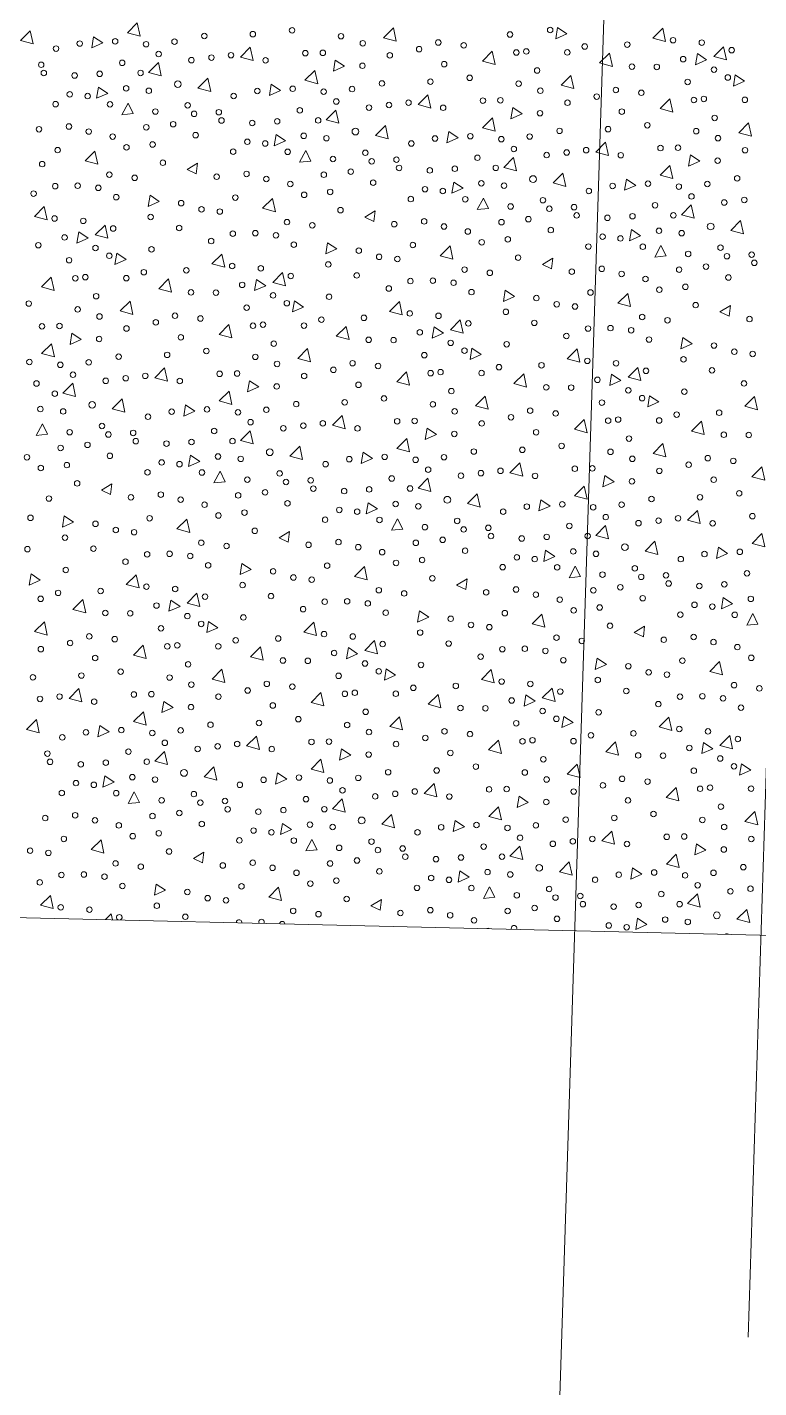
# Model space of a CAD drawing. Extents: x 2536801 to 2538856, y 7112140 to 7131569.
# Drawn here: x 2538073.4 to 2538116.6, y 7124853.6 to 7124934 of the extents above; entities that cross this region are included whole.
import ezdxf

# ---------------------------------------------------------------- set-up
doc = ezdxf.new("R2010")
doc.units = 0
doc.header["$LTSCALE"] = 100
doc.header["$MEASUREMENT"] = 0
for name, color, linetype, lineweight in [('D_CTB_1', 2, 'Continuous', 0), ('D_EOT_ML', 7, 'Continuous', 13), ('D_RIPRAP_1', 7, 'Continuous', 0)]:
    doc.layers.add(name, color=color, linetype=linetype, lineweight=lineweight)

msp = doc.modelspace()

# ---------------------------------------------------------------- linework, layer by layer
at = {"layer": 'D_CTB_1', "linetype": 'Continuous', "lineweight": 0, "ltscale": 0.025}
msp.add_line((2538115.994, 7124856.643), (2538134.146, 7125426.355), dxfattribs=at)
at = {"layer": 'D_EOT_ML'}
msp.add_line((2537846.561, 7116745.737), (2538208.428, 7128103.157), dxfattribs=at)
at = {"layer": 'D_RIPRAP_1', "color": 7, "linetype": 'Continuous', "lineweight": 0}
for p, q in [((2538082.871, 7124925.588), (2538083.483, 7124925.96)), ((2538083.407, 7124925.333), (2538082.871, 7124925.588)), ((2538083.483, 7124925.96), (2538083.407, 7124925.333)), ((2538093.358, 7124922.785), (2538093.971, 7124923.158)), ((2538093.971, 7124923.158), (2538093.895, 7124922.53)), ((2538093.895, 7124922.53), (2538093.358, 7124922.785)), ((2538103.846, 7124919.982), (2538104.459, 7124920.355)), ((2538104.383, 7124919.727), (2538103.846, 7124919.982)), ((2538104.459, 7124920.355), (2538104.383, 7124919.727)), ((2538114.334, 7124917.18), (2538114.947, 7124917.552)), ((2538114.947, 7124917.552), (2538114.871, 7124916.925)), ((2538114.871, 7124916.925), (2538114.334, 7124917.18)), ((2538077.81, 7124906.651), (2538078.423, 7124907.023)), ((2538078.423, 7124907.023), (2538078.346, 7124906.396)), ((2538078.346, 7124906.396), (2538077.81, 7124906.651)), ((2538088.298, 7124903.848), (2538088.911, 7124904.22)), ((2538088.834, 7124903.593), (2538088.298, 7124903.848)), ((2538088.911, 7124904.22), (2538088.834, 7124903.593)), ((2538098.786, 7124901.045), (2538099.398, 7124901.417)), ((2538099.398, 7124901.417), (2538099.322, 7124900.79)), ((2538099.322, 7124900.79), (2538098.786, 7124901.045)), ((2538109.273, 7124898.242), (2538109.886, 7124898.615)), ((2538109.81, 7124897.987), (2538109.273, 7124898.242)), ((2538109.886, 7124898.615), (2538109.81, 7124897.987)), ((2538083.237, 7124884.91), (2538083.85, 7124885.283)), ((2538083.85, 7124885.283), (2538083.773, 7124884.655)), ((2538083.773, 7124884.655), (2538083.237, 7124884.91)), ((2538229.723, 7124877.721), (2538035.77, 7124882.289)), ((2538093.725, 7124882.108), (2538094.338, 7124882.48)), ((2538094.261, 7124881.853), (2538093.725, 7124882.108)), ((2538094.338, 7124882.48), (2538094.261, 7124881.853))]:
    msp.add_line(p, q, dxfattribs=at)
at = {"layer": 'D_RIPRAP_1', "color": 7, "linetype": 'Continuous', "lineweight": 0, "flags": 128}
for points in [[(2538080.091, 7124933.461), (2538079.339, 7124933.662), (2538079.919, 7124934.244)], [(2538073.773, 7124933.004), (2538073.021, 7124933.205), (2538073.601, 7124933.787)], [(2538077.239, 7124932.774), (2538077.349, 7124933.436), (2538077.898, 7124933.065)], [(2538095.219, 7124933.171), (2538094.467, 7124933.372), (2538095.047, 7124933.954)], [(2538104.639, 7124933.314), (2538104.75, 7124933.976), (2538105.299, 7124933.605)], [(2538111.126, 7124933.147), (2538110.374, 7124933.348), (2538110.954, 7124933.93)], [(2538086.771, 7124932.025), (2538086.019, 7124932.226), (2538086.599, 7124932.808)], [(2538101.06, 7124931.788), (2538100.308, 7124931.989), (2538100.888, 7124932.571)], [(2538107.979, 7124931.682), (2538107.228, 7124931.883), (2538107.807, 7124932.465)], [(2538114.717, 7124932.059), (2538113.965, 7124932.26), (2538114.545, 7124932.842)], [(2538081.343, 7124931.122), (2538080.592, 7124931.323), (2538081.172, 7124931.905)], [(2538091.505, 7124931.396), (2538091.615, 7124932.058), (2538092.164, 7124931.687)], [(2538112.889, 7124931.772), (2538112.999, 7124932.433), (2538113.548, 7124932.063)], [(2538084.261, 7124930.202), (2538083.509, 7124930.402), (2538084.089, 7124930.984)], [(2538090.579, 7124930.658), (2538089.827, 7124930.859), (2538090.407, 7124931.441)], [(2538105.707, 7124930.368), (2538104.955, 7124930.569), (2538105.535, 7124931.151)], [(2538115.127, 7124930.511), (2538115.238, 7124931.173), (2538115.787, 7124930.803)], [(2538077.528, 7124929.796), (2538077.638, 7124930.458), (2538078.187, 7124930.088)], [(2538087.727, 7124929.971), (2538087.837, 7124930.633), (2538088.386, 7124930.262)], [(2538079.689, 7124928.896), (2538079.022, 7124928.827), (2538079.386, 7124929.513)], [(2538097.259, 7124929.223), (2538096.507, 7124929.423), (2538097.087, 7124930.005)], [(2538101.993, 7124928.593), (2538102.103, 7124929.255), (2538102.652, 7124928.885)], [(2538111.548, 7124928.985), (2538110.796, 7124929.186), (2538111.376, 7124929.768)], [(2538091.831, 7124928.319), (2538091.08, 7124928.52), (2538091.66, 7124929.102)], [(2538101.067, 7124927.855), (2538100.315, 7124928.056), (2538100.895, 7124928.638)], [(2538088.016, 7124926.993), (2538088.126, 7124927.655), (2538088.675, 7124927.285)], [(2538094.749, 7124927.399), (2538093.997, 7124927.6), (2538094.577, 7124928.182)], [(2538098.215, 7124927.168), (2538098.325, 7124927.83), (2538098.874, 7124927.46)], [(2538116.195, 7124927.565), (2538115.443, 7124927.766), (2538116.023, 7124928.348)], [(2538107.747, 7124926.42), (2538106.995, 7124926.621), (2538107.575, 7124927.203)], [(2538077.592, 7124925.901), (2538076.841, 7124926.102), (2538077.421, 7124926.684)], [(2538090.177, 7124926.093), (2538089.51, 7124926.025), (2538089.874, 7124926.71)], [(2538102.319, 7124925.516), (2538101.568, 7124925.717), (2538102.148, 7124926.299)], [(2538112.481, 7124925.79), (2538112.591, 7124926.452), (2538113.14, 7124926.082)], [(2538105.237, 7124924.596), (2538104.485, 7124924.797), (2538105.065, 7124925.379)], [(2538111.555, 7124925.052), (2538110.803, 7124925.253), (2538111.383, 7124925.835)], [(2538098.504, 7124924.191), (2538098.614, 7124924.852), (2538099.163, 7124924.482)], [(2538108.703, 7124924.365), (2538108.813, 7124925.027), (2538109.362, 7124924.657)], [(2538080.568, 7124923.411), (2538080.679, 7124924.073), (2538081.228, 7124923.702)], [(2538088.08, 7124923.099), (2538087.329, 7124923.299), (2538087.909, 7124923.881)], [(2538100.664, 7124923.29), (2538099.998, 7124923.222), (2538100.362, 7124923.907)], [(2538074.601, 7124922.618), (2538073.85, 7124922.819), (2538074.43, 7124923.401)], [(2538112.807, 7124922.714), (2538112.056, 7124922.914), (2538112.636, 7124923.496)], [(2538078.192, 7124921.53), (2538077.441, 7124921.731), (2538078.021, 7124922.313)], [(2538108.992, 7124921.388), (2538109.102, 7124922.05), (2538109.651, 7124921.679)], [(2538115.725, 7124921.793), (2538114.973, 7124921.994), (2538115.553, 7124922.576)], [(2538076.364, 7124921.243), (2538076.475, 7124921.905), (2538077.024, 7124921.534)], [(2538091.056, 7124920.608), (2538091.167, 7124921.27), (2538091.716, 7124920.899)], [(2538078.602, 7124919.982), (2538078.713, 7124920.644), (2538079.262, 7124920.274)], [(2538085.089, 7124919.816), (2538084.338, 7124920.016), (2538084.918, 7124920.598)], [(2538098.568, 7124920.296), (2538097.817, 7124920.497), (2538098.397, 7124921.079)], [(2538111.152, 7124920.487), (2538110.486, 7124920.419), (2538110.849, 7124921.104)], [(2538075.023, 7124918.456), (2538074.272, 7124918.657), (2538074.851, 7124919.239)], [(2538081.942, 7124918.35), (2538081.191, 7124918.551), (2538081.771, 7124919.133)], [(2538086.852, 7124918.44), (2538086.963, 7124919.102), (2538087.512, 7124918.731)], [(2538088.68, 7124918.728), (2538087.929, 7124918.928), (2538088.509, 7124919.51)], [(2538101.544, 7124917.805), (2538101.655, 7124918.467), (2538102.204, 7124918.097)], [(2538109.056, 7124917.493), (2538108.305, 7124917.694), (2538108.885, 7124918.276)], [(2538079.67, 7124917.036), (2538078.919, 7124917.237), (2538079.498, 7124917.819)], [(2538089.09, 7124917.179), (2538089.201, 7124917.841), (2538089.75, 7124917.471)], [(2538095.577, 7124917.013), (2538094.826, 7124917.214), (2538095.406, 7124917.796)], [(2538085.511, 7124915.654), (2538084.759, 7124915.854), (2538085.339, 7124916.436)], [(2538099.168, 7124915.925), (2538098.417, 7124916.126), (2538098.996, 7124916.708)], [(2538075.956, 7124915.261), (2538076.067, 7124915.923), (2538076.616, 7124915.553)], [(2538092.43, 7124915.548), (2538091.679, 7124915.748), (2538092.259, 7124916.33)], [(2538097.34, 7124915.637), (2538097.451, 7124916.299), (2538098, 7124915.929)], [(2538112.032, 7124915.002), (2538112.143, 7124915.664), (2538112.692, 7124915.294)], [(2538075.03, 7124914.523), (2538074.278, 7124914.724), (2538074.858, 7124915.306)], [(2538090.158, 7124914.234), (2538089.406, 7124914.434), (2538089.986, 7124915.017)], [(2538099.578, 7124914.376), (2538099.689, 7124915.038), (2538100.238, 7124914.668)], [(2538106.065, 7124914.21), (2538105.314, 7124914.411), (2538105.894, 7124914.993)], [(2538081.71, 7124913.088), (2538080.958, 7124913.289), (2538081.538, 7124913.871)], [(2538095.999, 7124912.851), (2538095.247, 7124913.052), (2538095.827, 7124913.634)], [(2538102.918, 7124912.745), (2538102.167, 7124912.946), (2538102.747, 7124913.528)], [(2538107.828, 7124912.834), (2538107.938, 7124913.496), (2538108.487, 7124913.126)], [(2538109.656, 7124913.122), (2538108.904, 7124913.323), (2538109.484, 7124913.905)], [(2538076.283, 7124912.185), (2538075.531, 7124912.385), (2538076.111, 7124912.967)], [(2538085.518, 7124911.72), (2538084.766, 7124911.921), (2538085.346, 7124912.503)], [(2538086.444, 7124912.458), (2538086.554, 7124913.12), (2538087.103, 7124912.75)], [(2538079.2, 7124911.264), (2538078.448, 7124911.465), (2538079.028, 7124912.047)], [(2538082.666, 7124911.033), (2538082.776, 7124911.695), (2538083.325, 7124911.325)], [(2538100.646, 7124911.431), (2538099.894, 7124911.632), (2538100.474, 7124912.214)], [(2538110.066, 7124911.574), (2538110.177, 7124912.235), (2538110.726, 7124911.865)], [(2538116.553, 7124911.407), (2538115.802, 7124911.608), (2538116.381, 7124912.19)], [(2538092.198, 7124910.285), (2538091.446, 7124910.486), (2538092.026, 7124911.068)], [(2538106.487, 7124910.048), (2538105.735, 7124910.249), (2538106.315, 7124910.831)], [(2538074.628, 7124909.958), (2538073.962, 7124909.89), (2538074.325, 7124910.575)], [(2538086.771, 7124909.382), (2538086.019, 7124909.583), (2538086.599, 7124910.165)], [(2538096.932, 7124909.656), (2538097.042, 7124910.317), (2538097.591, 7124909.947)], [(2538113.406, 7124909.942), (2538112.655, 7124910.143), (2538113.235, 7124910.725)], [(2538089.688, 7124908.461), (2538088.936, 7124908.662), (2538089.516, 7124909.244)], [(2538096.006, 7124908.918), (2538095.254, 7124909.118), (2538095.834, 7124909.7)], [(2538111.134, 7124908.628), (2538110.382, 7124908.829), (2538110.962, 7124909.411)], [(2538082.955, 7124908.056), (2538083.066, 7124908.718), (2538083.615, 7124908.347)], [(2538093.154, 7124908.231), (2538093.264, 7124908.893), (2538093.813, 7124908.522)], [(2538085.116, 7124907.156), (2538084.449, 7124907.087), (2538084.813, 7124907.773)], [(2538102.686, 7124907.482), (2538101.934, 7124907.683), (2538102.514, 7124908.265)], [(2538116.975, 7124907.245), (2538116.223, 7124907.446), (2538116.803, 7124908.028)], [(2538097.258, 7124906.579), (2538096.507, 7124906.78), (2538097.087, 7124907.362)], [(2538106.494, 7124906.115), (2538105.742, 7124906.316), (2538106.322, 7124906.898)], [(2538107.42, 7124906.853), (2538107.53, 7124907.515), (2538108.079, 7124907.144)], [(2538100.176, 7124905.659), (2538099.424, 7124905.859), (2538100.004, 7124906.441)], [(2538103.642, 7124905.428), (2538103.752, 7124906.09), (2538104.301, 7124905.719)], [(2538075.507, 7124904.473), (2538075.618, 7124905.135), (2538076.167, 7124904.765)], [(2538093.443, 7124905.253), (2538093.553, 7124905.915), (2538094.102, 7124905.545)], [(2538113.174, 7124904.68), (2538112.422, 7124904.88), (2538113.002, 7124905.462)], [(2538083.02, 7124904.161), (2538082.268, 7124904.362), (2538082.848, 7124904.944)], [(2538095.604, 7124904.353), (2538094.937, 7124904.284), (2538095.301, 7124904.97)], [(2538107.746, 7124903.776), (2538106.995, 7124903.977), (2538107.575, 7124904.559)], [(2538110.664, 7124902.856), (2538109.912, 7124903.057), (2538110.492, 7124903.639)], [(2538116.982, 7124903.312), (2538116.23, 7124903.513), (2538116.81, 7124904.095)], [(2538103.931, 7124902.45), (2538104.041, 7124903.112), (2538104.59, 7124902.742)], [(2538114.13, 7124902.625), (2538114.24, 7124903.287), (2538114.789, 7124902.917)], [(2538085.995, 7124901.67), (2538086.106, 7124902.332), (2538086.655, 7124901.962)], [(2538093.507, 7124901.358), (2538092.756, 7124901.559), (2538093.336, 7124902.141)], [(2538106.092, 7124901.55), (2538105.425, 7124901.482), (2538105.789, 7124902.167)], [(2538073.542, 7124901.045), (2538073.652, 7124901.706), (2538074.201, 7124901.336)], [(2538080.028, 7124900.878), (2538079.277, 7124901.079), (2538079.857, 7124901.661)], [(2538083.619, 7124899.79), (2538082.868, 7124899.991), (2538083.448, 7124900.573)], [(2538076.882, 7124899.413), (2538076.13, 7124899.614), (2538076.71, 7124900.196)], [(2538081.791, 7124899.502), (2538081.902, 7124900.164), (2538082.451, 7124899.794)], [(2538096.483, 7124898.868), (2538096.594, 7124899.529), (2538097.143, 7124899.159)], [(2538114.419, 7124899.647), (2538114.529, 7124900.309), (2538115.078, 7124899.939)], [(2538074.609, 7124898.099), (2538073.858, 7124898.3), (2538074.438, 7124898.882)], [(2538084.029, 7124898.242), (2538084.14, 7124898.904), (2538084.689, 7124898.533)], [(2538090.516, 7124898.075), (2538089.765, 7124898.276), (2538090.345, 7124898.858)], [(2538103.995, 7124898.556), (2538103.244, 7124898.756), (2538103.824, 7124899.338)], [(2538116.58, 7124898.747), (2538115.913, 7124898.679), (2538116.277, 7124899.364)], [(2538080.45, 7124896.716), (2538079.699, 7124896.917), (2538080.279, 7124897.499)], [(2538087.369, 7124896.61), (2538086.618, 7124896.811), (2538087.198, 7124897.393)], [(2538092.279, 7124896.7), (2538092.39, 7124897.361), (2538092.939, 7124896.991)], [(2538094.107, 7124896.987), (2538093.356, 7124897.188), (2538093.936, 7124897.77)], [(2538106.971, 7124896.065), (2538107.082, 7124896.727), (2538107.631, 7124896.356)], [(2538114.483, 7124895.753), (2538113.732, 7124895.954), (2538114.312, 7124896.536)], [(2538085.097, 7124895.296), (2538084.346, 7124895.497), (2538084.926, 7124896.079)], [(2538094.517, 7124895.439), (2538094.628, 7124896.101), (2538095.177, 7124895.73)], [(2538101.004, 7124895.272), (2538100.253, 7124895.473), (2538100.833, 7124896.055)], [(2538076.649, 7124894.151), (2538075.897, 7124894.351), (2538076.477, 7124894.933)], [(2538090.938, 7124893.913), (2538090.187, 7124894.114), (2538090.766, 7124894.696)], [(2538104.595, 7124894.184), (2538103.844, 7124894.385), (2538104.424, 7124894.967)], [(2538081.383, 7124893.521), (2538081.494, 7124894.183), (2538082.043, 7124893.813)], [(2538097.857, 7124893.807), (2538097.106, 7124894.008), (2538097.686, 7124894.59)], [(2538102.767, 7124893.897), (2538102.878, 7124894.559), (2538103.427, 7124894.188)], [(2538074.139, 7124892.327), (2538073.387, 7124892.528), (2538073.967, 7124893.11)], [(2538080.457, 7124892.783), (2538079.705, 7124892.984), (2538080.285, 7124893.566)], [(2538095.585, 7124892.493), (2538094.834, 7124892.694), (2538095.413, 7124893.276)], [(2538105.005, 7124892.636), (2538105.116, 7124893.298), (2538105.665, 7124892.928)], [(2538111.492, 7124892.47), (2538110.741, 7124892.671), (2538111.321, 7124893.253)], [(2538077.605, 7124892.096), (2538077.716, 7124892.758), (2538078.265, 7124892.388)], [(2538087.137, 7124891.348), (2538086.385, 7124891.549), (2538086.965, 7124892.131)], [(2538101.426, 7124891.11), (2538100.675, 7124891.311), (2538101.254, 7124891.893)], [(2538108.345, 7124891.004), (2538107.594, 7124891.205), (2538108.174, 7124891.787)], [(2538113.255, 7124891.094), (2538113.366, 7124891.756), (2538113.915, 7124891.386)], [(2538115.083, 7124891.382), (2538114.332, 7124891.583), (2538114.911, 7124892.165)], [(2538081.71, 7124890.444), (2538080.958, 7124890.645), (2538081.538, 7124891.227)], [(2538090.945, 7124889.98), (2538090.193, 7124890.181), (2538090.773, 7124890.763)], [(2538091.871, 7124890.718), (2538091.982, 7124891.38), (2538092.531, 7124891.01)], [(2538084.627, 7124889.524), (2538083.875, 7124889.725), (2538084.455, 7124890.307)], [(2538088.093, 7124889.293), (2538088.204, 7124889.955), (2538088.753, 7124889.585)], [(2538106.073, 7124889.691), (2538105.321, 7124889.891), (2538105.901, 7124890.473)], [(2538115.493, 7124889.833), (2538115.604, 7124890.495), (2538116.153, 7124890.125)], [(2538077.894, 7124889.118), (2538078.005, 7124889.78), (2538078.554, 7124889.41)], [(2538097.625, 7124888.545), (2538096.873, 7124888.746), (2538097.453, 7124889.328)], [(2538111.914, 7124888.308), (2538111.162, 7124888.509), (2538111.742, 7124889.091)], [(2538080.055, 7124888.218), (2538079.389, 7124888.15), (2538079.752, 7124888.835)], [(2538092.198, 7124887.641), (2538091.446, 7124887.842), (2538092.026, 7124888.424)], [(2538102.359, 7124887.915), (2538102.469, 7124888.577), (2538103.018, 7124888.207)], [(2538095.115, 7124886.721), (2538094.363, 7124886.922), (2538094.943, 7124887.504)], [(2538101.433, 7124887.177), (2538100.681, 7124887.378), (2538101.261, 7124887.96)], [(2538116.561, 7124886.888), (2538115.809, 7124887.089), (2538116.389, 7124887.671)], [(2538088.382, 7124886.316), (2538088.493, 7124886.978), (2538089.042, 7124886.607)], [(2538098.581, 7124886.49), (2538098.691, 7124887.152), (2538099.241, 7124886.782)], [(2538077.959, 7124885.224), (2538077.207, 7124885.425), (2538077.787, 7124886.007)], [(2538090.543, 7124885.415), (2538089.877, 7124885.347), (2538090.24, 7124886.032)], [(2538108.113, 7124885.742), (2538107.361, 7124885.943), (2538107.941, 7124886.525)], [(2538102.686, 7124884.839), (2538101.934, 7124885.04), (2538102.514, 7124885.622)], [(2538111.921, 7124884.375), (2538111.169, 7124884.575), (2538111.749, 7124885.157)], [(2538112.847, 7124885.113), (2538112.957, 7124885.774), (2538113.506, 7124885.404)], [(2538105.603, 7124883.918), (2538104.851, 7124884.119), (2538105.431, 7124884.701)], [(2538109.069, 7124883.688), (2538109.179, 7124884.349), (2538109.728, 7124883.979)], [(2538098.87, 7124883.513), (2538098.981, 7124884.175), (2538099.53, 7124883.804)], [(2538074.968, 7124881.941), (2538074.216, 7124882.142), (2538074.796, 7124882.724)], [(2538080.934, 7124882.733), (2538081.045, 7124883.395), (2538081.594, 7124883.025)], [(2538088.447, 7124882.421), (2538087.695, 7124882.622), (2538088.275, 7124883.204)], [(2538101.031, 7124882.612), (2538100.364, 7124882.544), (2538100.728, 7124883.23)], [(2538113.174, 7124882.036), (2538112.422, 7124882.237), (2538113.002, 7124882.819)], [(2538116.091, 7124881.115), (2538115.339, 7124881.316), (2538115.919, 7124881.898)], [(2538109.358, 7124880.71), (2538109.468, 7124881.372), (2538110.017, 7124881.002)]]:
    msp.add_lwpolyline(points, close=True, dxfattribs=at)
msp.add_lwpolyline([(2538078.046, 7124881.294), (2538078.387, 7124881.636), (2538078.464, 7124881.284)], dxfattribs=at)
at = {"layer": 'D_RIPRAP_1', "color": 7, "linetype": 'Continuous', "lineweight": 0}
for centre, radius in [((2538078.618, 7124933.163), 0.163), ((2538082.122, 7124933.144), 0.163), ((2538083.886, 7124933.477), 0.163), ((2538086.75, 7124933.582), 0.163), ((2538089.068, 7124933.811), 0.163), ((2538091.956, 7124933.463), 0.163), ((2538101.937, 7124933.566), 0.163), ((2538104.309, 7124933.829), 0.163), ((2538111.565, 7124933.227), 0.163), ((2538075.131, 7124932.733), 0.163), ((2538076.529, 7124933.03), 0.163), ((2538080.446, 7124932.991), 0.163), ((2538081.189, 7124932.41), 0.163), ((2538085.458, 7124932.341), 0.163), ((2538089.848, 7124932.464), 0.163), ((2538090.882, 7124932.483), 0.163), ((2538093.242, 7124933.047), 0.163), ((2538094.841, 7124932.336), 0.163), ((2538096.569, 7124932.7), 0.163), ((2538097.7, 7124933.09), 0.163), ((2538099.205, 7124932.926), 0.163), ((2538102.308, 7124932.5), 0.163), ((2538102.897, 7124932.564), 0.163), ((2538105.318, 7124932.507), 0.163), ((2538106.349, 7124932.857), 0.163), ((2538108.859, 7124932.969), 0.163), ((2538113.261, 7124933.086), 0.163), ((2538115.027, 7124932.637), 0.163), ((2538074.254, 7124931.776), 0.163), ((2538079.037, 7124931.889), 0.163), ((2538083.123, 7124932.05), 0.163), ((2538084.305, 7124932.202), 0.163), ((2538087.502, 7124932.041), 0.163), ((2538093.222, 7124931.717), 0.163), ((2538098.051, 7124931.814), 0.163), ((2538109.136, 7124931.667), 0.163), ((2538110.608, 7124931.65), 0.163), ((2538112.159, 7124932.109), 0.163), ((2538113.982, 7124931.488), 0.163), ((2538074.41, 7124931.29), 0.163), ((2538076.226, 7124931.144), 0.163), ((2538077.703, 7124931.242), 0.163), ((2538080.12, 7124931.294), 0.163), ((2538097.238, 7124930.779), 0.163), ((2538099.556, 7124931.008), 0.163), ((2538103.536, 7124931.441), 0.163), ((2538112.425, 7124930.763), 0.163), ((2538114.797, 7124931.026), 0.163), ((2538075.939, 7124930.032), 0.163), ((2538076.994, 7124929.928), 0.163), ((2538079.268, 7124930.383), 0.163), ((2538080.609, 7124930.242), 0.163), ((2538082.32, 7124930.633), 0.199), ((2538085.619, 7124929.93), 0.163), ((2538087.017, 7124930.227), 0.163), ((2538089.106, 7124930.36), 0.163), ((2538090.934, 7124930.188), 0.163), ((2538092.61, 7124930.341), 0.163), ((2538094.374, 7124930.675), 0.163), ((2538102.444, 7124930.661), 0.163), ((2538103.73, 7124930.244), 0.163), ((2538107.057, 7124929.898), 0.163), ((2538108.188, 7124930.287), 0.163), ((2538109.693, 7124930.123), 0.163), ((2538075.102, 7124929.451), 0.163), ((2538078.317, 7124929.44), 0.163), ((2538082.903, 7124929.382), 0.163), ((2538089.525, 7124929.087), 0.163), ((2538091.677, 7124929.607), 0.163), ((2538093.611, 7124929.247), 0.163), ((2538094.793, 7124929.399), 0.163), ((2538095.946, 7124929.538), 0.163), ((2538097.99, 7124929.238), 0.163), ((2538100.336, 7124929.661), 0.163), ((2538101.37, 7124929.681), 0.163), ((2538105.329, 7124929.534), 0.163), ((2538112.796, 7124929.697), 0.163), ((2538113.385, 7124929.761), 0.163), ((2538115.806, 7124929.704), 0.163), ((2538080.996, 7124929.014), 0.163), ((2538083.282, 7124928.879), 0.163), ((2538084.742, 7124928.974), 0.163), ((2538084.898, 7124928.487), 0.163), ((2538086.714, 7124928.341), 0.163), ((2538088.191, 7124928.439), 0.163), ((2538090.608, 7124928.491), 0.163), ((2538103.71, 7124928.915), 0.163), ((2538108.539, 7124929.011), 0.163), ((2538114.024, 7124928.638), 0.163), ((2538074.125, 7124927.969), 0.163), ((2538075.891, 7124928.132), 0.163), ((2538077.061, 7124927.832), 0.163), ((2538078.472, 7124927.536), 0.163), ((2538080.458, 7124928.086), 0.163), ((2538082.046, 7124928.266), 0.163), ((2538083.37, 7124927.62), 0.163), ((2538089.756, 7124927.58), 0.163), ((2538092.808, 7124927.83), 0.199), ((2538099.594, 7124927.557), 0.163), ((2538103.098, 7124927.538), 0.163), ((2538104.862, 7124927.872), 0.163), ((2538107.726, 7124927.976), 0.163), ((2538110.043, 7124928.205), 0.163), ((2538112.932, 7124927.858), 0.163), ((2538075.226, 7124926.737), 0.163), ((2538079.292, 7124926.9), 0.163), ((2538080.83, 7124927.071), 0.163), ((2538086.427, 7124927.23), 0.163), ((2538087.482, 7124927.126), 0.163), ((2538091.097, 7124927.439), 0.163), ((2538096.107, 7124927.127), 0.163), ((2538097.505, 7124927.424), 0.163), ((2538101.422, 7124927.386), 0.163), ((2538102.165, 7124926.804), 0.163), ((2538106.434, 7124926.735), 0.163), ((2538110.824, 7124926.858), 0.163), ((2538111.858, 7124926.878), 0.163), ((2538114.218, 7124927.442), 0.163), ((2538115.817, 7124926.731), 0.163), ((2538074.312, 7124925.911), 0.163), ((2538081.438, 7124925.992), 0.163), ((2538085.59, 7124926.648), 0.163), ((2538088.805, 7124926.638), 0.163), ((2538091.483, 7124926.212), 0.163), ((2538093.391, 7124926.579), 0.163), ((2538093.77, 7124926.077), 0.163), ((2538095.23, 7124926.171), 0.163), ((2538100.013, 7124926.284), 0.163), ((2538104.099, 7124926.444), 0.163), ((2538105.281, 7124926.596), 0.163), ((2538108.477, 7124926.436), 0.163), ((2538114.198, 7124926.112), 0.163), ((2538078.277, 7124925.288), 0.163), ((2538079.771, 7124925.098), 0.163), ((2538084.613, 7124925.166), 0.163), ((2538086.379, 7124925.33), 0.163), ((2538090.945, 7124925.283), 0.163), ((2538092.534, 7124925.463), 0.163), ((2538095.386, 7124925.684), 0.163), ((2538097.202, 7124925.538), 0.163), ((2538098.679, 7124925.636), 0.163), ((2538101.096, 7124925.688), 0.163), ((2538103.296, 7124925.028), 0.199), ((2538115.35, 7124925.069), 0.163), ((2538075.081, 7124924.608), 0.163), ((2538076.407, 7124924.634), 0.163), ((2538077.626, 7124924.508), 0.163), ((2538087.549, 7124925.029), 0.163), ((2538088.96, 7124924.733), 0.163), ((2538091.318, 7124924.268), 0.163), ((2538093.858, 7124924.817), 0.163), ((2538096.915, 7124924.427), 0.163), ((2538097.97, 7124924.323), 0.163), ((2538100.244, 7124924.777), 0.163), ((2538101.585, 7124924.636), 0.163), ((2538106.595, 7124924.324), 0.163), ((2538107.993, 7124924.621), 0.163), ((2538110.082, 7124924.754), 0.163), ((2538111.909, 7124924.583), 0.163), ((2538113.586, 7124924.735), 0.163), ((2538073.803, 7124924.169), 0.163), ((2538078.684, 7124923.958), 0.163), ((2538082.52, 7124923.603), 0.163), ((2538085.714, 7124923.934), 0.163), ((2538089.78, 7124924.098), 0.163), ((2538096.078, 7124923.845), 0.163), ((2538099.293, 7124923.835), 0.163), ((2538103.879, 7124923.777), 0.163), ((2538110.501, 7124923.481), 0.163), ((2538112.652, 7124924.001), 0.163), ((2538114.587, 7124923.641), 0.163), ((2538115.769, 7124923.794), 0.163), ((2538075.041, 7124922.698), 0.163), ((2538080.717, 7124922.789), 0.163), ((2538083.719, 7124923.239), 0.163), ((2538084.8, 7124923.108), 0.163), ((2538091.926, 7124923.189), 0.163), ((2538101.971, 7124923.409), 0.163), ((2538103.022, 7124922.66), 0.163), ((2538104.258, 7124923.274), 0.163), ((2538105.718, 7124923.368), 0.163), ((2538105.874, 7124922.881), 0.163), ((2538107.689, 7124922.736), 0.163), ((2538109.167, 7124922.833), 0.163), ((2538111.584, 7124922.885), 0.163), ((2538076.736, 7124922.557), 0.163), ((2538078.502, 7124922.108), 0.163), ((2538082.398, 7124922.139), 0.163), ((2538088.765, 7124922.485), 0.163), ((2538090.259, 7124922.295), 0.163), ((2538095.101, 7124922.363), 0.163), ((2538096.867, 7124922.527), 0.163), ((2538098.037, 7124922.226), 0.163), ((2538099.448, 7124921.93), 0.163), ((2538101.433, 7124922.48), 0.163), ((2538104.346, 7124922.014), 0.163), ((2538110.732, 7124921.974), 0.163), ((2538113.784, 7124922.225), 0.199), ((2538074.083, 7124921.121), 0.163), ((2538075.634, 7124921.58), 0.163), ((2538084.291, 7124921.366), 0.163), ((2538085.569, 7124921.805), 0.163), ((2538086.895, 7124921.832), 0.163), ((2538088.114, 7124921.705), 0.163), ((2538089.172, 7124921.155), 0.163), ((2538096.202, 7124921.131), 0.163), ((2538100.268, 7124921.295), 0.163), ((2538101.806, 7124921.466), 0.163), ((2538106.566, 7124921.042), 0.163), ((2538107.403, 7124921.624), 0.163), ((2538108.458, 7124921.52), 0.163), ((2538112.073, 7124921.833), 0.163), ((2538077.458, 7124920.959), 0.163), ((2538078.272, 7124920.497), 0.163), ((2538080.765, 7124920.878), 0.163), ((2538093.008, 7124920.8), 0.163), ((2538094.207, 7124920.437), 0.163), ((2538095.288, 7124920.305), 0.163), ((2538102.414, 7124920.386), 0.163), ((2538109.781, 7124921.032), 0.163), ((2538112.459, 7124920.606), 0.163), ((2538114.367, 7124920.974), 0.163), ((2538114.746, 7124920.471), 0.163), ((2538116.206, 7124920.565), 0.163), ((2538075.9, 7124920.234), 0.163), ((2538080.312, 7124919.525), 0.163), ((2538082.822, 7124919.637), 0.163), ((2538085.529, 7124919.895), 0.163), ((2538087.224, 7124919.754), 0.163), ((2538091.205, 7124919.986), 0.163), ((2538099.253, 7124919.682), 0.163), ((2538100.747, 7124919.492), 0.163), ((2538105.588, 7124919.56), 0.163), ((2538107.355, 7124919.724), 0.163), ((2538111.921, 7124919.677), 0.163), ((2538113.51, 7124919.857), 0.163), ((2538116.362, 7124920.079), 0.163), ((2538076.271, 7124919.168), 0.163), ((2538076.86, 7124919.232), 0.163), ((2538079.281, 7124919.175), 0.163), ((2538086.122, 7124918.778), 0.163), ((2538088.99, 7124919.305), 0.163), ((2538092.886, 7124919.336), 0.163), ((2538096.057, 7124919.002), 0.163), ((2538097.383, 7124919.029), 0.163), ((2538098.602, 7124918.902), 0.163), ((2538108.525, 7124919.424), 0.163), ((2538109.936, 7124919.127), 0.163), ((2538112.294, 7124918.663), 0.163), ((2538114.834, 7124919.212), 0.163), ((2538077.5, 7124918.109), 0.163), ((2538083.1, 7124918.335), 0.163), ((2538084.571, 7124918.319), 0.163), ((2538087.946, 7124918.156), 0.163), ((2538091.253, 7124918.075), 0.163), ((2538094.779, 7124918.563), 0.163), ((2538099.66, 7124918.352), 0.163), ((2538103.496, 7124917.998), 0.163), ((2538106.69, 7124918.328), 0.163), ((2538110.756, 7124918.492), 0.163), ((2538073.519, 7124917.676), 0.163), ((2538076.407, 7124917.329), 0.163), ((2538086.388, 7124917.431), 0.163), ((2538088.76, 7124917.694), 0.163), ((2538096.017, 7124917.092), 0.163), ((2538101.693, 7124917.184), 0.163), ((2538104.695, 7124917.634), 0.163), ((2538105.775, 7124917.502), 0.163), ((2538112.902, 7124917.583), 0.163), ((2538074.299, 7124916.329), 0.163), ((2538075.334, 7124916.349), 0.163), ((2538077.693, 7124916.913), 0.163), ((2538081.02, 7124916.566), 0.163), ((2538082.151, 7124916.955), 0.163), ((2538083.656, 7124916.791), 0.163), ((2538086.759, 7124916.365), 0.163), ((2538087.348, 7124916.43), 0.163), ((2538089.769, 7124916.373), 0.163), ((2538090.8, 7124916.722), 0.163), ((2538093.31, 7124916.834), 0.163), ((2538097.712, 7124916.952), 0.163), ((2538099.478, 7124916.502), 0.163), ((2538103.374, 7124916.534), 0.163), ((2538107.871, 7124916.226), 0.163), ((2538109.741, 7124916.879), 0.163), ((2538111.235, 7124916.689), 0.163), ((2538116.076, 7124916.758), 0.163), ((2538077.673, 7124915.583), 0.163), ((2538079.292, 7124916.202), 0.163), ((2538082.502, 7124915.679), 0.163), ((2538093.588, 7124915.532), 0.163), ((2538095.059, 7124915.516), 0.163), ((2538096.61, 7124915.975), 0.163), ((2538105.267, 7124915.761), 0.163), ((2538106.545, 7124916.199), 0.163), ((2538109.09, 7124916.099), 0.163), ((2538110.147, 7124915.549), 0.163), ((2538081.689, 7124914.644), 0.163), ((2538084.007, 7124914.873), 0.163), ((2538087.987, 7124915.306), 0.163), ((2538096.876, 7124914.629), 0.163), ((2538098.434, 7124915.353), 0.163), ((2538099.248, 7124914.891), 0.163), ((2538101.741, 7124915.272), 0.163), ((2538113.984, 7124915.195), 0.163), ((2538115.183, 7124914.831), 0.163), ((2538116.263, 7124914.7), 0.163), ((2538073.557, 7124914.225), 0.163), ((2538075.385, 7124914.054), 0.163), ((2538077.061, 7124914.206), 0.163), ((2538078.825, 7124914.54), 0.163), ((2538086.895, 7124914.526), 0.163), ((2538088.181, 7124914.11), 0.163), ((2538092.639, 7124914.152), 0.163), ((2538094.144, 7124913.988), 0.163), ((2538101.288, 7124913.919), 0.163), ((2538103.798, 7124914.031), 0.163), ((2538106.505, 7124914.289), 0.163), ((2538108.2, 7124914.149), 0.163), ((2538112.181, 7124914.381), 0.163), ((2538076.128, 7124913.472), 0.163), ((2538078.063, 7124913.112), 0.163), ((2538079.244, 7124913.265), 0.163), ((2538080.397, 7124913.404), 0.163), ((2538082.441, 7124913.104), 0.163), ((2538084.787, 7124913.526), 0.163), ((2538085.821, 7124913.546), 0.163), ((2538089.78, 7124913.399), 0.163), ((2538091.508, 7124913.763), 0.163), ((2538097.247, 7124913.563), 0.163), ((2538097.836, 7124913.627), 0.163), ((2538100.257, 7124913.57), 0.163), ((2538107.098, 7124913.172), 0.163), ((2538109.966, 7124913.7), 0.163), ((2538113.862, 7124913.731), 0.163), ((2538073.977, 7124912.952), 0.163), ((2538075.059, 7124912.356), 0.163), ((2538088.161, 7124912.78), 0.163), ((2538092.99, 7124912.877), 0.163), ((2538098.475, 7124912.504), 0.163), ((2538104.076, 7124912.729), 0.163), ((2538105.547, 7124912.713), 0.163), ((2538108.922, 7124912.55), 0.163), ((2538112.229, 7124912.47), 0.163), ((2538115.754, 7124912.958), 0.163), ((2538074.207, 7124911.445), 0.163), ((2538077.26, 7124911.696), 0.199), ((2538084.045, 7124911.423), 0.163), ((2538087.549, 7124911.403), 0.163), ((2538089.313, 7124911.737), 0.163), ((2538092.177, 7124911.841), 0.163), ((2538094.495, 7124912.071), 0.163), ((2538097.383, 7124911.723), 0.163), ((2538107.364, 7124911.826), 0.163), ((2538109.736, 7124912.088), 0.163), ((2538075.548, 7124911.304), 0.163), ((2538080.558, 7124910.992), 0.163), ((2538081.956, 7124911.289), 0.163), ((2538085.873, 7124911.251), 0.163), ((2538086.616, 7124910.669), 0.163), ((2538090.885, 7124910.601), 0.163), ((2538095.275, 7124910.723), 0.163), ((2538096.309, 7124910.743), 0.163), ((2538098.669, 7124911.307), 0.163), ((2538100.268, 7124910.596), 0.163), ((2538101.996, 7124910.96), 0.163), ((2538103.127, 7124911.349), 0.163), ((2538104.632, 7124911.185), 0.163), ((2538107.735, 7124910.76), 0.163), ((2538108.324, 7124910.824), 0.163), ((2538110.745, 7124910.767), 0.163), ((2538111.776, 7124911.117), 0.163), ((2538114.286, 7124911.228), 0.163), ((2538075.935, 7124910.077), 0.163), ((2538077.842, 7124910.445), 0.163), ((2538078.221, 7124909.942), 0.163), ((2538079.681, 7124910.036), 0.163), ((2538084.464, 7124910.149), 0.163), ((2538088.55, 7124910.31), 0.163), ((2538089.732, 7124910.462), 0.163), ((2538092.929, 7124910.301), 0.163), ((2538098.649, 7124909.977), 0.163), ((2538103.478, 7124910.074), 0.163), ((2538114.564, 7124909.927), 0.163), ((2538116.035, 7124909.91), 0.163), ((2538075.397, 7124909.148), 0.163), ((2538076.985, 7124909.328), 0.163), ((2538079.837, 7124909.55), 0.163), ((2538081.653, 7124909.404), 0.163), ((2538083.13, 7124909.502), 0.163), ((2538085.547, 7124909.553), 0.163), ((2538102.665, 7124909.038), 0.163), ((2538104.983, 7124909.268), 0.163), ((2538108.963, 7124909.701), 0.163), ((2538073.411, 7124908.598), 0.163), ((2538078.309, 7124908.683), 0.163), ((2538081.366, 7124908.292), 0.163), ((2538082.421, 7124908.188), 0.163), ((2538084.695, 7124908.642), 0.163), ((2538086.036, 7124908.501), 0.163), ((2538087.747, 7124908.893), 0.199), ((2538091.046, 7124908.19), 0.163), ((2538092.444, 7124908.487), 0.163), ((2538094.533, 7124908.62), 0.163), ((2538096.361, 7124908.448), 0.163), ((2538098.037, 7124908.601), 0.163), ((2538099.801, 7124908.934), 0.163), ((2538107.871, 7124908.92), 0.163), ((2538109.157, 7124908.504), 0.163), ((2538113.615, 7124908.547), 0.163), ((2538115.12, 7124908.383), 0.163), ((2538074.231, 7124907.963), 0.163), ((2538075.769, 7124908.134), 0.163), ((2538080.529, 7124907.71), 0.163), ((2538083.744, 7124907.7), 0.163), ((2538088.33, 7124907.642), 0.163), ((2538097.104, 7124907.867), 0.163), ((2538099.038, 7124907.507), 0.163), ((2538100.22, 7124907.659), 0.163), ((2538101.373, 7124907.798), 0.163), ((2538103.417, 7124907.498), 0.163), ((2538105.763, 7124907.921), 0.163), ((2538106.797, 7124907.94), 0.163), ((2538110.756, 7124907.793), 0.163), ((2538112.484, 7124908.157), 0.163), ((2538076.377, 7124907.054), 0.163), ((2538086.423, 7124907.274), 0.163), ((2538088.709, 7124907.139), 0.163), ((2538090.169, 7124907.233), 0.163), ((2538090.325, 7124906.747), 0.163), ((2538092.141, 7124906.601), 0.163), ((2538093.618, 7124906.699), 0.163), ((2538094.952, 7124907.346), 0.163), ((2538096.035, 7124906.751), 0.163), ((2538109.137, 7124907.174), 0.163), ((2538113.966, 7124907.271), 0.163), ((2538074.71, 7124906.16), 0.163), ((2538079.552, 7124906.229), 0.163), ((2538081.318, 7124906.392), 0.163), ((2538082.488, 7124906.092), 0.163), ((2538083.899, 7124905.795), 0.163), ((2538085.885, 7124906.346), 0.163), ((2538087.473, 7124906.526), 0.163), ((2538088.797, 7124905.88), 0.163), ((2538095.183, 7124905.84), 0.163), ((2538098.235, 7124906.09), 0.199), ((2538105.021, 7124905.817), 0.163), ((2538108.525, 7124905.798), 0.163), ((2538110.289, 7124906.132), 0.163), ((2538113.153, 7124906.236), 0.163), ((2538115.471, 7124906.465), 0.163), ((2538073.623, 7124905.02), 0.163), ((2538080.653, 7124904.996), 0.163), ((2538084.719, 7124905.16), 0.163), ((2538086.257, 7124905.331), 0.163), ((2538091.854, 7124905.489), 0.163), ((2538092.909, 7124905.385), 0.163), ((2538096.524, 7124905.699), 0.163), ((2538101.534, 7124905.387), 0.163), ((2538102.932, 7124905.684), 0.163), ((2538106.849, 7124905.645), 0.163), ((2538107.592, 7124905.064), 0.163), ((2538111.861, 7124904.995), 0.163), ((2538116.251, 7124905.118), 0.163), ((2538077.459, 7124904.666), 0.163), ((2538078.658, 7124904.302), 0.163), ((2538079.739, 7124904.171), 0.163), ((2538086.865, 7124904.251), 0.163), ((2538091.017, 7124904.908), 0.163), ((2538094.232, 7124904.897), 0.163), ((2538096.911, 7124904.471), 0.163), ((2538098.818, 7124904.839), 0.163), ((2538099.197, 7124904.336), 0.163), ((2538100.657, 7124904.431), 0.163), ((2538105.44, 7124904.543), 0.163), ((2538109.526, 7124904.704), 0.163), ((2538110.708, 7124904.856), 0.163), ((2538113.905, 7124904.695), 0.163), ((2538075.656, 7124903.852), 0.163), ((2538083.704, 7124903.548), 0.163), ((2538090.04, 7124903.426), 0.163), ((2538091.806, 7124903.589), 0.163), ((2538096.373, 7124903.543), 0.163), ((2538097.961, 7124903.723), 0.163), ((2538100.813, 7124903.944), 0.163), ((2538102.629, 7124903.798), 0.163), ((2538104.106, 7124903.896), 0.163), ((2538106.523, 7124903.948), 0.163), ((2538073.441, 7124903.171), 0.163), ((2538077.337, 7124903.202), 0.163), ((2538080.508, 7124902.868), 0.163), ((2538081.834, 7124902.894), 0.163), ((2538083.053, 7124902.767), 0.163), ((2538085.198, 7124903.358), 0.163), ((2538092.976, 7124903.289), 0.163), ((2538094.387, 7124902.993), 0.163), ((2538099.285, 7124903.077), 0.163), ((2538102.342, 7124902.687), 0.163), ((2538103.397, 7124902.583), 0.163), ((2538105.671, 7124903.037), 0.163), ((2538107.012, 7124902.896), 0.163), ((2538108.723, 7124903.287), 0.199), ((2538112.022, 7124902.584), 0.163), ((2538113.42, 7124902.881), 0.163), ((2538115.509, 7124903.014), 0.163), ((2538075.704, 7124901.941), 0.163), ((2538079.23, 7124902.429), 0.163), ((2538084.111, 7124902.218), 0.163), ((2538087.947, 7124901.863), 0.163), ((2538091.141, 7124902.194), 0.163), ((2538095.207, 7124902.357), 0.163), ((2538096.745, 7124902.528), 0.163), ((2538101.505, 7124902.105), 0.163), ((2538104.72, 7124902.095), 0.163), ((2538109.306, 7124902.036), 0.163), ((2538080.468, 7124900.957), 0.163), ((2538086.144, 7124901.049), 0.163), ((2538089.146, 7124901.499), 0.163), ((2538090.227, 7124901.368), 0.163), ((2538097.353, 7124901.449), 0.163), ((2538107.398, 7124901.668), 0.163), ((2538109.685, 7124901.534), 0.163), ((2538111.145, 7124901.628), 0.163), ((2538111.301, 7124901.141), 0.163), ((2538113.117, 7124900.995), 0.163), ((2538114.594, 7124901.093), 0.163), ((2538115.928, 7124901.741), 0.163), ((2538074.22, 7124900.238), 0.163), ((2538075.252, 7124900.588), 0.163), ((2538077.761, 7124900.699), 0.163), ((2538082.163, 7124900.817), 0.163), ((2538083.929, 7124900.368), 0.163), ((2538087.825, 7124900.399), 0.163), ((2538094.192, 7124900.745), 0.163), ((2538095.686, 7124900.555), 0.163), ((2538100.528, 7124900.623), 0.163), ((2538102.294, 7124900.787), 0.163), ((2538103.464, 7124900.486), 0.163), ((2538104.875, 7124900.19), 0.163), ((2538106.861, 7124900.74), 0.163), ((2538108.449, 7124900.92), 0.163), ((2538109.773, 7124900.274), 0.163), ((2538116.159, 7124900.234), 0.163), ((2538078.039, 7124899.398), 0.163), ((2538079.51, 7124899.381), 0.163), ((2538081.062, 7124899.84), 0.163), ((2538089.718, 7124899.626), 0.163), ((2538090.996, 7124900.065), 0.163), ((2538092.322, 7124900.091), 0.163), ((2538093.541, 7124899.965), 0.163), ((2538094.599, 7124899.415), 0.163), ((2538101.629, 7124899.391), 0.163), ((2538105.695, 7124899.555), 0.163), ((2538107.233, 7124899.725), 0.163), ((2538112.83, 7124899.884), 0.163), ((2538113.885, 7124899.78), 0.163), ((2538082.885, 7124899.218), 0.163), ((2538083.699, 7124898.756), 0.163), ((2538086.192, 7124899.138), 0.163), ((2538098.435, 7124899.06), 0.163), ((2538099.634, 7124898.696), 0.163), ((2538100.715, 7124898.565), 0.163), ((2538107.841, 7124898.646), 0.163), ((2538111.993, 7124899.302), 0.163), ((2538115.208, 7124899.292), 0.163), ((2538077.09, 7124898.018), 0.163), ((2538078.595, 7124897.854), 0.163), ((2538081.327, 7124898.494), 0.163), ((2538085.739, 7124897.785), 0.163), ((2538088.249, 7124897.897), 0.163), ((2538090.956, 7124898.155), 0.163), ((2538092.651, 7124898.014), 0.163), ((2538096.632, 7124898.246), 0.163), ((2538104.68, 7124897.942), 0.163), ((2538106.174, 7124897.752), 0.163), ((2538111.016, 7124897.82), 0.163), ((2538112.782, 7124897.984), 0.163), ((2538074.231, 7124897.264), 0.163), ((2538075.96, 7124897.628), 0.163), ((2538081.698, 7124897.428), 0.163), ((2538082.287, 7124897.492), 0.163), ((2538084.708, 7124897.435), 0.163), ((2538091.549, 7124897.037), 0.163), ((2538094.417, 7124897.565), 0.163), ((2538098.313, 7124897.596), 0.163), ((2538101.484, 7124897.262), 0.163), ((2538102.81, 7124897.289), 0.163), ((2538104.029, 7124897.162), 0.163), ((2538113.952, 7124897.683), 0.163), ((2538115.363, 7124897.387), 0.163), ((2538077.441, 7124896.742), 0.163), ((2538082.927, 7124896.369), 0.163), ((2538088.527, 7124896.595), 0.163), ((2538089.998, 7124896.578), 0.163), ((2538093.373, 7124896.416), 0.163), ((2538096.68, 7124896.335), 0.163), ((2538100.206, 7124896.823), 0.163), ((2538105.087, 7124896.612), 0.163), ((2538108.923, 7124896.257), 0.163), ((2538112.117, 7124896.588), 0.163), ((2538116.183, 7124896.752), 0.163), ((2538073.764, 7124895.603), 0.163), ((2538076.628, 7124895.707), 0.163), ((2538078.946, 7124895.936), 0.163), ((2538081.834, 7124895.589), 0.163), ((2538091.815, 7124895.691), 0.163), ((2538094.187, 7124895.954), 0.163), ((2538101.444, 7124895.352), 0.163), ((2538107.12, 7124895.443), 0.163), ((2538110.122, 7124895.894), 0.163), ((2538111.203, 7124895.762), 0.163), ((2538079.726, 7124894.589), 0.163), ((2538080.761, 7124894.609), 0.163), ((2538083.12, 7124895.172), 0.163), ((2538086.447, 7124894.826), 0.163), ((2538087.578, 7124895.215), 0.163), ((2538089.083, 7124895.051), 0.163), ((2538092.186, 7124894.625), 0.163), ((2538092.775, 7124894.689), 0.163), ((2538095.196, 7124894.632), 0.163), ((2538096.227, 7124894.982), 0.163), ((2538098.737, 7124895.094), 0.163), ((2538103.139, 7124895.211), 0.163), ((2538104.905, 7124894.762), 0.163), ((2538108.801, 7124894.793), 0.163), ((2538115.168, 7124895.139), 0.163), ((2538116.662, 7124894.949), 0.163), ((2538074.183, 7124894.327), 0.163), ((2538075.336, 7124894.466), 0.163), ((2538077.38, 7124894.166), 0.163), ((2538083.1, 7124893.843), 0.163), ((2538084.719, 7124894.462), 0.163), ((2538087.929, 7124893.939), 0.163), ((2538099.015, 7124893.792), 0.163), ((2538100.486, 7124893.775), 0.163), ((2538102.037, 7124894.235), 0.163), ((2538110.694, 7124894.02), 0.163), ((2538111.972, 7124894.459), 0.163), ((2538113.298, 7124894.486), 0.163), ((2538114.517, 7124894.359), 0.163), ((2538115.575, 7124893.809), 0.163), ((2538089.434, 7124893.133), 0.163), ((2538093.415, 7124893.566), 0.163), ((2538103.861, 7124893.613), 0.163), ((2538104.675, 7124893.151), 0.163), ((2538107.168, 7124893.532), 0.163), ((2538076.895, 7124892.352), 0.163), ((2538078.984, 7124892.485), 0.163), ((2538080.812, 7124892.313), 0.163), ((2538082.488, 7124892.466), 0.163), ((2538084.252, 7124892.8), 0.163), ((2538087.116, 7124892.904), 0.163), ((2538092.322, 7124892.786), 0.163), ((2538093.608, 7124892.37), 0.163), ((2538098.066, 7124892.412), 0.163), ((2538099.571, 7124892.248), 0.163), ((2538102.303, 7124892.888), 0.163), ((2538106.715, 7124892.179), 0.163), ((2538109.225, 7124892.291), 0.163), ((2538111.932, 7124892.549), 0.163), ((2538113.627, 7124892.408), 0.163), ((2538075.497, 7124892.055), 0.163), ((2538081.555, 7124891.732), 0.163), ((2538083.49, 7124891.372), 0.163), ((2538084.671, 7124891.524), 0.163), ((2538085.824, 7124891.663), 0.163), ((2538087.868, 7124891.364), 0.163), ((2538090.214, 7124891.786), 0.163), ((2538091.249, 7124891.806), 0.163), ((2538095.207, 7124891.659), 0.163), ((2538096.935, 7124892.023), 0.163), ((2538102.674, 7124891.822), 0.163), ((2538103.263, 7124891.887), 0.163), ((2538105.684, 7124891.83), 0.163), ((2538112.525, 7124891.432), 0.163), ((2538115.393, 7124891.959), 0.163), ((2538074.62, 7124891.099), 0.163), ((2538074.776, 7124890.612), 0.163), ((2538078.069, 7124890.564), 0.163), ((2538079.404, 7124891.212), 0.163), ((2538080.487, 7124890.616), 0.163), ((2538093.588, 7124891.04), 0.163), ((2538098.417, 7124891.136), 0.163), ((2538103.902, 7124890.763), 0.163), ((2538109.503, 7124890.989), 0.163), ((2538110.974, 7124890.973), 0.163), ((2538114.349, 7124890.81), 0.163), ((2538076.592, 7124890.466), 0.163), ((2538079.634, 7124889.705), 0.163), ((2538082.687, 7124889.956), 0.199), ((2538094.74, 7124889.997), 0.163), ((2538097.604, 7124890.101), 0.163), ((2538099.922, 7124890.33), 0.163), ((2538102.81, 7124889.983), 0.163), ((2538112.791, 7124890.086), 0.163), ((2538115.163, 7124890.348), 0.163), ((2538076.305, 7124889.355), 0.163), ((2538077.36, 7124889.251), 0.163), ((2538080.976, 7124889.564), 0.163), ((2538085.985, 7124889.252), 0.163), ((2538087.383, 7124889.549), 0.163), ((2538089.472, 7124889.682), 0.163), ((2538091.3, 7124889.511), 0.163), ((2538092.043, 7124888.929), 0.163), ((2538092.976, 7124889.663), 0.163), ((2538100.702, 7124888.983), 0.163), ((2538101.737, 7124889.003), 0.163), ((2538104.096, 7124889.567), 0.163), ((2538107.423, 7124889.22), 0.163), ((2538108.554, 7124889.609), 0.163), ((2538110.059, 7124889.445), 0.163), ((2538113.162, 7124889.02), 0.163), ((2538113.751, 7124889.084), 0.163), ((2538116.172, 7124889.027), 0.163), ((2538075.469, 7124888.773), 0.163), ((2538078.683, 7124888.763), 0.163), ((2538081.362, 7124888.337), 0.163), ((2538083.269, 7124888.705), 0.163), ((2538083.648, 7124888.202), 0.163), ((2538085.108, 7124888.296), 0.163), ((2538089.892, 7124888.409), 0.163), ((2538093.978, 7124888.569), 0.163), ((2538095.159, 7124888.722), 0.163), ((2538096.312, 7124888.861), 0.163), ((2538098.356, 7124888.561), 0.163), ((2538104.076, 7124888.237), 0.163), ((2538105.695, 7124888.856), 0.163), ((2538108.905, 7124888.333), 0.163), ((2538076.257, 7124887.455), 0.163), ((2538080.824, 7124887.408), 0.163), ((2538082.412, 7124887.588), 0.163), ((2538085.264, 7124887.809), 0.163), ((2538087.08, 7124887.664), 0.163), ((2538088.557, 7124887.761), 0.163), ((2538090.974, 7124887.813), 0.163), ((2538108.092, 7124887.298), 0.163), ((2538110.41, 7124887.528), 0.163), ((2538114.39, 7124887.961), 0.163), ((2538074.491, 7124887.291), 0.163), ((2538077.427, 7124887.154), 0.163), ((2538078.838, 7124886.858), 0.163), ((2538083.736, 7124886.942), 0.163), ((2538086.793, 7124886.552), 0.163), ((2538090.122, 7124886.902), 0.163), ((2538091.463, 7124886.761), 0.163), ((2538093.175, 7124887.153), 0.199), ((2538097.871, 7124886.746), 0.163), ((2538099.96, 7124886.88), 0.163), ((2538101.788, 7124886.708), 0.163), ((2538103.464, 7124886.86), 0.163), ((2538105.228, 7124887.194), 0.163), ((2538113.298, 7124887.18), 0.163), ((2538114.584, 7124886.764), 0.163), ((2538075.592, 7124886.059), 0.163), ((2538079.658, 7124886.223), 0.163), ((2538081.196, 7124886.393), 0.163), ((2538085.957, 7124885.97), 0.163), ((2538087.848, 7124886.448), 0.163), ((2538089.171, 7124885.96), 0.163), ((2538093.757, 7124885.902), 0.163), ((2538096.473, 7124886.449), 0.163), ((2538102.531, 7124886.126), 0.163), ((2538104.465, 7124885.767), 0.163), ((2538105.647, 7124885.919), 0.163), ((2538106.8, 7124886.058), 0.163), ((2538108.844, 7124885.758), 0.163), ((2538111.19, 7124886.18), 0.163), ((2538112.224, 7124886.2), 0.163), ((2538116.183, 7124886.053), 0.163), ((2538073.597, 7124885.365), 0.163), ((2538074.678, 7124885.233), 0.163), ((2538081.804, 7124885.314), 0.163), ((2538091.85, 7124885.534), 0.163), ((2538094.136, 7124885.399), 0.163), ((2538095.596, 7124885.493), 0.163), ((2538095.752, 7124885.007), 0.163), ((2538099.045, 7124884.959), 0.163), ((2538100.38, 7124885.606), 0.163), ((2538101.462, 7124885.01), 0.163), ((2538114.564, 7124885.434), 0.163), ((2538078.643, 7124884.61), 0.163), ((2538080.137, 7124884.42), 0.163), ((2538084.979, 7124884.488), 0.163), ((2538086.745, 7124884.652), 0.163), ((2538087.915, 7124884.352), 0.163), ((2538091.312, 7124884.605), 0.163), ((2538092.9, 7124884.785), 0.163), ((2538094.224, 7124884.14), 0.163), ((2538097.568, 7124884.861), 0.163), ((2538100.61, 7124884.099), 0.163), ((2538103.662, 7124884.35), 0.199), ((2538115.716, 7124884.391), 0.163), ((2538074.169, 7124883.491), 0.163), ((2538075.448, 7124883.93), 0.163), ((2538076.773, 7124883.957), 0.163), ((2538077.992, 7124883.83), 0.163), ((2538079.05, 7124883.28), 0.163), ((2538089.326, 7124884.055), 0.163), ((2538090.146, 7124883.42), 0.163), ((2538091.684, 7124883.591), 0.163), ((2538097.281, 7124883.749), 0.163), ((2538098.336, 7124883.645), 0.163), ((2538101.951, 7124883.958), 0.163), ((2538106.961, 7124883.646), 0.163), ((2538108.359, 7124883.944), 0.163), ((2538110.448, 7124884.077), 0.163), ((2538112.276, 7124883.905), 0.163), ((2538113.019, 7124883.323), 0.163), ((2538113.952, 7124884.057), 0.163), ((2538082.886, 7124882.926), 0.163), ((2538084.085, 7124882.562), 0.163), ((2538086.08, 7124883.256), 0.163), ((2538092.292, 7124882.511), 0.163), ((2538096.444, 7124883.167), 0.163), ((2538099.659, 7124883.157), 0.163), ((2538102.338, 7124882.731), 0.163), ((2538104.245, 7124883.099), 0.163), ((2538104.624, 7124882.596), 0.163), ((2538106.084, 7124882.69), 0.163), ((2538110.867, 7124882.803), 0.163), ((2538114.953, 7124882.964), 0.163), ((2538116.135, 7124883.116), 0.163), ((2538075.407, 7124882.02), 0.163), ((2538077.102, 7124881.879), 0.163), ((2538081.083, 7124882.112), 0.163), ((2538085.166, 7124882.43), 0.163), ((2538089.131, 7124881.807), 0.163), ((2538095.467, 7124881.686), 0.163), ((2538097.233, 7124881.849), 0.163), ((2538101.8, 7124881.802), 0.163), ((2538103.388, 7124881.982), 0.163), ((2538106.24, 7124882.204), 0.163), ((2538108.056, 7124882.058), 0.163), ((2538109.533, 7124882.156), 0.163), ((2538111.95, 7124882.207), 0.163), ((2538082.764, 7124881.461), 0.163), ((2538090.625, 7124881.617), 0.163), ((2538098.403, 7124881.549), 0.163), ((2538099.814, 7124881.252), 0.163), ((2538104.712, 7124881.337), 0.163), ((2538107.769, 7124880.946), 0.163), ((2538111.098, 7124881.297), 0.163), ((2538112.439, 7124881.156), 0.163), ((2538114.15, 7124881.547), 0.199), ((2538108.824, 7124880.842), 0.163)]:
    msp.add_circle(centre, radius, dxfattribs=at)
for centre, start, end in [((2538078.868, 7124881.43), 285.45619, 251.84512), ((2538085.936, 7124881.127), 351.71608, 185.58522), ((2538087.261, 7124881.154), 330.27531, 207.02599), ((2538088.48, 7124881.027), 5.93361, 171.36769), ((2538100.634, 7124880.617), 60.83452, 116.46678), ((2538102.172, 7124880.788), 336.08348, 201.21783), ((2538114.733, 7124880.296), 53.38105, 123.92025)]:
    msp.add_arc(centre, 0.163, start, end, dxfattribs=at)

doc.saveas('drawing.dxf')
